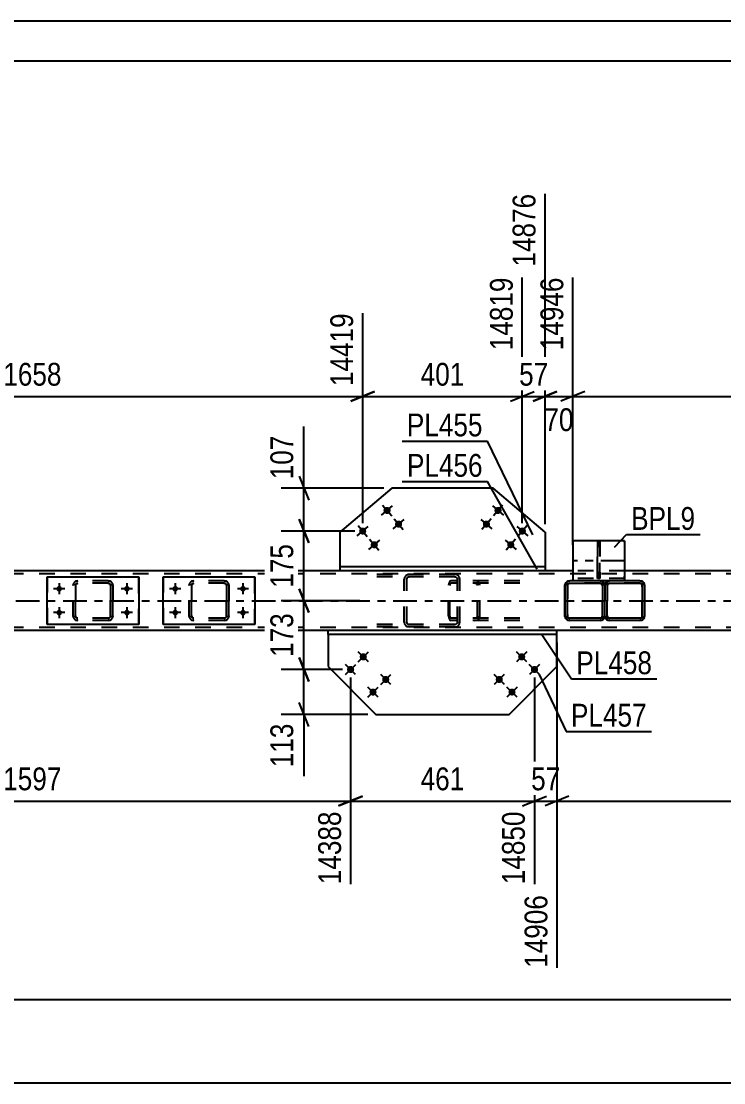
# Model space of a CAD drawing. Header units: millimetres. Extents: x 0 to 1189, y 0 to 841.
# Drawn here: x 828.3 to 916.5, y 707.7 to 841 of the extents above; entities that cross this region are included whole.
import ezdxf

# ---------------------------------------------------------------- set-up
doc = ezdxf.new("R2010")
doc.units = ezdxf.units.MM
doc.linetypes.add('DXK_LINE_DOT2', pattern=[3.9198, 1.9599, -1.9599])
doc.linetypes.add('DXK_LINE_DOT3', pattern=[5.9187, 2.979, -0.9799, 0.9799, -0.9799])
doc.styles.add('Arial Narrow', font='ARIALN.TTF', dxfattribs={"height": 0.2})

# ---------------------------------------------------------------- blocks, each defined once
blk = doc.blocks.new('Unknown-570348649-1114 - 55360')
at = {"color": 5, "linetype": 'Continuous'}
for p, q in [((1189, 841), (0, 841)), ((1184, 836), (5, 836))]:
    blk.add_line(p, q, dxfattribs=at)
blk = doc.blocks.new('Bolt-570348649-44195 - 43977')
at = {"linetype": 'Continuous'}
for points in [[(870.94, 761.53, -1), (871.57, 760.89, -1)], [(869.34, 759.94, -1), (869.98, 759.3, -1)], [(873.76, 758.69, -1), (874.39, 758.05, -1)], [(872.16, 757.1, -1), (872.79, 756.47, -1)]]:
    blk.add_hatch(color=1, dxfattribs=at).paths.add_polyline_path(points)
at = {"color": 1, "linetype": 'Continuous'}
for p, q in [((871.89, 760.57), (870.62, 761.85)), ((870.62, 760.58), (871.89, 761.84)), ((869.02, 758.99), (870.3, 760.26)), ((870.29, 758.99), (869.02, 760.26)), ((874.71, 757.73), (873.44, 759.01)), ((873.44, 757.74), (874.71, 759)), ((871.84, 756.15), (873.12, 757.42)), ((873.11, 756.15), (871.84, 757.42))]:
    blk.add_line(p, q, dxfattribs=at)
blk = doc.blocks.new('Part-570348649-43986 - 43977')
at = {"color": 7, "linetype": 'DXK_LINE_DOT2'}
for p, q in [((881.99, 770.39), (881.96, 770.16)), ((882.06, 770.58), (881.99, 770.39)), ((882.16, 770.71), (882.06, 770.58)), ((882.13, 770.16), (882.14, 770.27)), ((882.14, 770.27), (882.17, 770.37)), ((882.29, 770.76), (882.16, 770.71)), ((882.17, 770.37), (882.23, 770.44)), ((882.23, 770.44), (882.29, 770.46)), ((890.9, 770.76), (882.29, 770.76)), ((890.9, 770.46), (882.29, 770.46)), ((883.38, 770.46), (883.38, 770.76)), ((885.5, 770.71), (885.26, 770.76)), ((885.26, 770.46), (885.38, 770.44)), ((885.38, 770.44), (885.48, 770.37)), ((885.48, 770.37), (885.55, 770.27)), ((885.55, 770.27), (885.57, 770.16)), ((885.89, 770.16), (885.84, 770.39)), ((881.96, 766.36), (881.96, 770.16)), ((882.13, 766.36), (882.13, 770.16)), ((885.57, 766.36), (885.57, 770.16)), ((885.89, 766.36), (885.89, 770.16)), ((881.96, 766.36), (881.99, 766.13)), ((882.14, 766.24), (882.13, 766.36)), ((885.57, 766.36), (885.55, 766.24)), ((885.84, 766.13), (885.89, 766.36)), ((881.99, 766.13), (882.06, 765.93)), ((882.06, 765.93), (882.16, 765.8)), ((882.17, 766.15), (882.14, 766.24)), ((882.16, 765.8), (882.29, 765.76)), ((882.23, 766.08), (882.17, 766.15)), ((882.29, 766.06), (882.23, 766.08)), ((890.9, 766.06), (882.29, 766.06)), ((890.9, 765.76), (882.29, 765.76)), ((883.38, 765.76), (883.38, 766.06)), ((885.38, 766.08), (885.26, 766.06)), ((885.26, 765.76), (885.5, 765.8)), ((885.48, 766.15), (885.38, 766.08)), ((885.55, 766.24), (885.48, 766.15))]:
    blk.add_line(p, q, dxfattribs=at)
for centre, start, end in [((885.28, 770.14), 23.9472, 68.8973), ((885.28, 766.38), 291.1027, 336.0528)]:
    blk.add_arc(centre, 0.616, start, end, dxfattribs=at)
blk = doc.blocks.new('Part-570348649-44078 - 43977')
at = {"color": 7, "linetype": 'DXK_LINE_DOT2'}
for p, q in [((834.84, 770.16), (834.89, 770.39)), ((834.89, 770.39), (834.84, 770.16)), ((835.14, 770.16), (835.17, 770.27)), ((835.16, 770.27), (835.14, 770.16)), ((835.23, 770.37), (835.16, 770.27)), ((835.17, 770.27), (835.23, 770.37)), ((835.21, 770.71), (835.44, 770.76)), ((835.44, 770.76), (835.21, 770.71)), ((835.23, 770.37), (835.33, 770.43)), ((835.33, 770.43), (835.23, 770.37)), ((835.33, 770.43), (835.44, 770.46)), ((835.44, 770.46), (835.33, 770.43)), ((839.24, 770.76), (835.44, 770.76)), ((839.24, 770.46), (835.44, 770.46)), ((839.24, 770.76), (839.47, 770.71)), ((839.47, 770.71), (839.24, 770.76)), ((839.24, 770.46), (839.36, 770.43)), ((839.36, 770.43), (839.24, 770.46)), ((839.36, 770.43), (839.45, 770.37)), ((839.45, 770.37), (839.36, 770.43)), ((839.45, 770.37), (839.52, 770.27)), ((839.52, 770.27), (839.45, 770.37)), ((839.52, 770.27), (839.54, 770.16)), ((839.54, 770.16), (839.52, 770.27)), ((839.8, 770.39), (839.84, 770.16)), ((839.84, 770.16), (839.8, 770.39)), ((834.84, 766.36), (834.84, 770.16)), ((834.84, 770.16), (834.84, 770.16)), ((834.84, 766.36), (834.84, 770.16)), ((835.14, 766.36), (835.14, 770.16)), ((835.14, 770.16), (835.14, 770.16)), ((835.14, 770.16), (835.14, 766.36)), ((839.54, 766.36), (839.54, 770.16)), ((839.54, 770.16), (839.54, 770.16)), ((839.54, 770.16), (839.54, 766.36)), ((839.84, 766.36), (839.84, 770.16)), ((839.84, 770.16), (839.84, 770.16)), ((839.84, 770.16), (839.84, 766.36)), ((834.84, 766.36), (834.84, 766.36)), ((834.89, 766.13), (834.84, 766.36)), ((834.84, 766.36), (834.89, 766.13)), ((835.14, 766.36), (835.14, 766.36)), ((835.17, 766.24), (835.14, 766.36)), ((835.14, 766.36), (835.16, 766.24)), ((839.54, 766.36), (839.52, 766.24)), ((839.52, 766.24), (839.54, 766.36)), ((839.54, 766.36), (839.54, 766.36)), ((839.84, 766.36), (839.8, 766.13)), ((839.8, 766.13), (839.84, 766.36)), ((839.84, 766.36), (839.84, 766.36)), ((835.16, 766.24), (835.23, 766.14)), ((835.23, 766.14), (835.17, 766.24)), ((835.44, 765.76), (835.21, 765.8)), ((835.21, 765.8), (835.44, 765.76)), ((835.33, 766.08), (835.23, 766.14)), ((835.23, 766.14), (835.33, 766.08)), ((835.44, 766.06), (835.33, 766.08)), ((835.33, 766.08), (835.44, 766.06)), ((839.24, 766.06), (835.44, 766.06)), ((839.24, 765.76), (835.44, 765.76)), ((839.36, 766.08), (839.24, 766.06)), ((839.24, 766.06), (839.36, 766.08)), ((839.47, 765.8), (839.24, 765.76)), ((839.24, 765.76), (839.47, 765.8)), ((839.45, 766.14), (839.36, 766.08)), ((839.36, 766.08), (839.45, 766.14)), ((839.52, 766.24), (839.45, 766.14)), ((839.45, 766.14), (839.52, 766.24))]:
    blk.add_line(p, q, dxfattribs=at)
at = {"color": 7, "linetype": 'DXK_LINE_DOT3'}
blk.add_line((837.34, 768.26), (837.34, 768.26), dxfattribs=at)
at = {"color": 7, "linetype": 'DXK_LINE_DOT2'}
for centre, start, end in [((835.44, 770.16), 112.5, 157.5), ((835.44, 770.16), 112.5, 157.5), ((839.24, 770.16), 22.5, 67.5), ((839.24, 770.16), 22.5, 67.5), ((835.44, 766.36), 202.5, 247.5), ((835.44, 766.36), 202.5, 247.5), ((839.24, 766.36), 292.5, 337.5), ((839.24, 766.36), 292.5, 337.5)]:
    blk.add_arc(centre, 0.6, start, end, dxfattribs=at)
blk = doc.blocks.new('Part-570348649-43993 - 43977')
at = {"color": 7, "linetype": 'DXK_LINE_DOT2'}
for p, q in [((882.74, 771.56), (871.02, 771.56)), ((882.74, 771.26), (871.02, 771.26)), ((876.44, 771.19), (876.4, 770.96)), ((876.4, 765.56), (876.4, 770.96)), ((876.71, 770.96), (876.74, 771.07)), ((876.71, 765.56), (876.71, 770.96)), ((876.74, 771.07), (876.81, 771.17)), ((877.03, 771.56), (876.79, 771.51)), ((876.81, 771.17), (876.91, 771.24)), ((876.91, 771.24), (877.03, 771.26)), ((882.98, 771.51), (882.74, 771.56)), ((882.74, 771.26), (882.86, 771.24)), ((882.86, 771.24), (882.97, 771.17)), ((882.97, 771.17), (883.03, 771.07)), ((883.03, 771.07), (883.06, 770.96)), ((883.06, 765.56), (883.06, 770.96)), ((883.38, 770.96), (883.33, 771.19)), ((883.38, 765.56), (883.38, 770.96)), ((882.74, 765.26), (871.02, 765.26)), ((882.74, 764.96), (871.02, 764.96)), ((876.4, 765.56), (876.44, 765.33)), ((876.74, 765.44), (876.71, 765.56)), ((876.81, 765.35), (876.74, 765.44)), ((876.79, 765), (877.03, 764.96)), ((876.91, 765.28), (876.81, 765.35)), ((877.03, 765.26), (876.91, 765.28)), ((882.86, 765.28), (882.74, 765.26)), ((882.74, 764.96), (882.98, 765)), ((882.97, 765.35), (882.86, 765.28)), ((883.03, 765.44), (882.97, 765.35)), ((883.06, 765.56), (883.03, 765.44)), ((883.33, 765.33), (883.38, 765.56))]:
    blk.add_line(p, q, dxfattribs=at)
for centre, start, end in [((877.01, 770.93), 110.9291, 155.8657), ((882.76, 770.93), 24.1343, 69.0709), ((877.01, 765.58), 204.1343, 249.0709), ((882.76, 765.58), 290.9291, 335.8657)]:
    blk.add_arc(centre, 0.618, start, end, dxfattribs=at)
blk = doc.blocks.new('Part-570348649-44109 - 43977')
at = {"color": 2, "linetype": 'Continuous'}
for p, q in [((846.15, 765.26), (846.15, 771.26)), ((846.15, 771.26), (846.15, 771.26)), ((846.15, 771.26), (857.65, 771.26)), ((857.65, 771.26), (857.65, 765.26)), ((846.15, 765.26), (846.15, 765.26)), ((857.65, 765.26), (846.15, 765.26))]:
    blk.add_line(p, q, dxfattribs=at)
at = {"color": 7, "linetype": 'DXK_LINE_DOT2'}
for p, q in [((846.15, 771.26), (846.15, 765.26)), ((846.15, 771.26), (846.15, 771.26)), ((857.65, 765.26), (857.65, 771.26)), ((846.15, 765.26), (846.15, 765.26))]:
    blk.add_line(p, q, dxfattribs=at)
blk = doc.blocks.new('Part-570348649-44004 - 43977')
at = {"color": 2, "linetype": 'Continuous'}
for p, q in [((894.06, 772.51), (868.33, 772.51)), ((868.33, 772.51), (868.33, 772.01)), ((894.06, 772.01), (868.33, 772.01)), ((894.06, 772.51), (894.06, 772.01))]:
    blk.add_line(p, q, dxfattribs=at)
blk = doc.blocks.new('Part-570348649-44006 - 43977')
at = {"color": 2, "linetype": 'Continuous'}
for p, q in [((895.56, 764.51), (866.83, 764.51)), ((866.83, 764.01), (866.83, 764.51)), ((895.56, 764.01), (866.83, 764.01)), ((895.56, 764.01), (895.56, 764.51))]:
    blk.add_line(p, q, dxfattribs=at)
blk = doc.blocks.new('Part-570348649-44129 - 43977')
at = {"color": 7, "linetype": 'DXK_LINE_DOT2'}
for p, q in [((900.94, 775.76), (900.64, 775.76)), ((900.64, 775.76), (900.64, 771.06)), ((900.64, 771.81), (900.64, 775.76)), ((900.94, 771.06), (900.94, 775.76)), ((900.94, 775.76), (900.94, 771.81)), ((900.94, 771.81), (900.64, 771.81)), ((900.64, 771.06), (900.64, 771.81)), ((900.94, 771.81), (900.94, 771.06)), ((900.94, 771.06), (900.64, 771.06)), ((900.94, 771.06), (900.64, 771.06)), ((900.64, 771.06), (900.64, 771.06)), ((900.94, 771.06), (900.94, 771.06))]:
    blk.add_line(p, q, dxfattribs=at)
blk = doc.blocks.new('Part-570348649-44125 - 43977')
at = {"color": 2, "linetype": 'Continuous'}
for p, q in [((896.56, 770.16), (896.61, 770.39)), ((896.61, 770.39), (896.57, 770.16)), ((897.17, 770.76), (896.94, 770.71)), ((900.97, 770.76), (897.17, 770.76)), ((901.2, 770.71), (900.97, 770.76)), ((896.56, 770.16), (896.57, 770.16)), ((896.56, 766.36), (896.56, 770.16)), ((896.57, 766.36), (896.57, 770.16)), ((896.57, 766.36), (896.56, 766.36)), ((896.61, 766.13), (896.56, 766.36)), ((896.57, 766.36), (896.61, 766.13)), ((896.94, 765.8), (897.17, 765.76)), ((897.17, 766.06), (897.16, 766.06)), ((900.97, 766.06), (897.17, 766.06)), ((900.97, 765.76), (897.17, 765.76)), ((900.97, 766.06), (900.98, 766.06)), ((900.97, 765.76), (901.2, 765.8))]:
    blk.add_line(p, q, dxfattribs=at)
at = {"color": 7, "linetype": 'DXK_LINE_DOT2'}
for p, q in [((896.89, 770.27), (896.86, 770.16)), ((896.87, 770.16), (896.89, 770.27)), ((896.89, 770.27), (896.95, 770.37)), ((896.95, 770.37), (896.89, 770.27)), ((896.93, 770.71), (897.16, 770.76)), ((896.95, 770.37), (897.05, 770.43)), ((897.05, 770.43), (896.95, 770.37)), ((897.05, 770.43), (897.17, 770.46)), ((897.16, 770.46), (897.05, 770.43)), ((897.16, 770.76), (897.17, 770.76)), ((897.17, 770.76), (897.16, 770.76)), ((900.97, 770.46), (897.16, 770.46)), ((900.96, 770.76), (901.19, 770.71)), ((901.08, 770.43), (900.96, 770.46)), ((900.97, 770.46), (901.08, 770.43)), ((901.08, 770.43), (901.18, 770.37)), ((901.18, 770.37), (901.08, 770.43)), ((901.18, 770.37), (901.24, 770.27)), ((901.24, 770.27), (901.18, 770.37)), ((901.24, 770.27), (901.27, 770.16)), ((901.26, 770.16), (901.24, 770.27)), ((901.52, 770.39), (901.56, 770.16)), ((901.57, 770.16), (901.52, 770.39)), ((896.87, 770.16), (896.86, 770.16)), ((896.86, 770.16), (896.86, 766.36)), ((896.87, 766.36), (896.87, 770.16)), ((901.27, 770.16), (901.26, 770.16)), ((901.26, 770.16), (901.26, 766.36)), ((901.27, 766.36), (901.27, 770.16)), ((901.57, 770.16), (901.56, 770.16)), ((901.56, 770.16), (901.56, 766.36)), ((901.57, 766.36), (901.57, 770.16)), ((896.86, 766.36), (896.87, 766.36)), ((896.86, 766.36), (896.89, 766.24)), ((896.89, 766.24), (896.87, 766.36)), ((901.27, 766.36), (901.24, 766.24)), ((901.24, 766.24), (901.26, 766.36)), ((901.26, 766.36), (901.27, 766.36)), ((901.56, 766.36), (901.52, 766.13)), ((901.52, 766.13), (901.57, 766.36)), ((901.56, 766.36), (901.57, 766.36)), ((896.95, 766.14), (896.89, 766.24)), ((896.89, 766.24), (896.95, 766.14)), ((897.16, 765.76), (896.93, 765.8)), ((897.05, 766.08), (896.95, 766.14)), ((896.95, 766.14), (897.05, 766.08)), ((897.16, 766.06), (897.05, 766.08)), ((897.05, 766.08), (897.16, 766.06)), ((897.16, 766.06), (897.17, 766.06)), ((897.17, 766.06), (897.16, 766.06)), ((897.16, 765.76), (897.17, 765.76)), ((897.17, 765.76), (897.16, 765.76)), ((900.96, 766.06), (901.08, 766.08)), ((901.19, 765.8), (900.96, 765.76)), ((900.98, 766.06), (901.08, 766.08)), ((901.18, 766.14), (901.08, 766.08)), ((901.08, 766.08), (901.18, 766.14)), ((901.24, 766.24), (901.18, 766.14)), ((901.18, 766.14), (901.24, 766.24))]:
    blk.add_line(p, q, dxfattribs=at)
at = {"color": 7, "linetype": 'DXK_LINE_DOT3'}
blk.add_line((899.07, 768.26), (899.06, 768.26), dxfattribs=at)
at = {"color": 2, "linetype": 'Continuous'}
for centre, start, end in [((897.16, 770.16), 112.5, 157.5), ((897.17, 770.16), 112.5, 157.5), ((900.97, 770.16), 30.811, 67.5), ((897.16, 766.36), 202.5, 247.5), ((897.17, 766.36), 202.5, 247.5), ((900.97, 766.36), 292.5, 329.6131)]:
    blk.add_arc(centre, 0.6, start, end, dxfattribs=at)
at = {"color": 7, "linetype": 'DXK_LINE_DOT2'}
for centre, start, end in [((900.96, 770.16), 22.5, 67.5), ((900.97, 770.16), 22.5, 30.811), ((900.96, 766.36), 292.5, 337.5), ((900.97, 766.36), 329.6131, 337.5)]:
    blk.add_arc(centre, 0.6, start, end, dxfattribs=at)
blk = doc.blocks.new('Part-570348649-44079 - 43977')
at = {"color": 2, "linetype": 'Continuous'}
for p, q in [((831.59, 765.26), (831.59, 771.26)), ((831.59, 771.26), (831.59, 771.26)), ((831.59, 771.26), (843.09, 771.26)), ((843.09, 771.26), (843.09, 765.26)), ((831.59, 765.26), (831.59, 765.26)), ((843.09, 765.26), (831.59, 765.26))]:
    blk.add_line(p, q, dxfattribs=at)
at = {"color": 7, "linetype": 'DXK_LINE_DOT2'}
for p, q in [((831.59, 771.26), (831.59, 765.26)), ((831.59, 771.26), (831.59, 771.26)), ((843.09, 765.26), (843.09, 771.26)), ((831.59, 765.26), (831.59, 765.26))]:
    blk.add_line(p, q, dxfattribs=at)
blk = doc.blocks.new('Part-570348649-44108 - 43977')
at = {"color": 7, "linetype": 'DXK_LINE_DOT2'}
for p, q in [((849.4, 770.16), (849.45, 770.39)), ((849.45, 770.39), (849.4, 770.16)), ((849.45, 770.39), (849.45, 770.39)), ((849.7, 770.16), (849.73, 770.27)), ((849.72, 770.27), (849.7, 770.16)), ((849.79, 770.37), (849.72, 770.27)), ((849.73, 770.27), (849.79, 770.37)), ((849.77, 770.71), (850, 770.76)), ((850, 770.76), (849.77, 770.71)), ((849.79, 770.37), (849.89, 770.43)), ((849.89, 770.43), (849.79, 770.37)), ((849.89, 770.43), (850, 770.46)), ((850, 770.46), (849.89, 770.43)), ((853.8, 770.76), (850, 770.76)), ((853.8, 770.46), (850, 770.46)), ((853.8, 770.76), (854.03, 770.71)), ((854.03, 770.71), (853.8, 770.76)), ((853.8, 770.46), (853.92, 770.43)), ((853.92, 770.43), (853.8, 770.46)), ((853.92, 770.43), (854.02, 770.37)), ((854.01, 770.37), (853.92, 770.43)), ((854.08, 770.27), (854.01, 770.37)), ((854.02, 770.37), (854.08, 770.27)), ((854.08, 770.27), (854.08, 770.27)), ((854.08, 770.27), (854.1, 770.16)), ((854.1, 770.16), (854.08, 770.27)), ((854.36, 770.39), (854.4, 770.16)), ((854.4, 770.16), (854.36, 770.39)), ((849.4, 766.36), (849.4, 770.16)), ((849.4, 770.16), (849.4, 770.16)), ((849.4, 766.36), (849.4, 770.16)), ((849.7, 766.36), (849.7, 770.16)), ((849.7, 770.16), (849.7, 770.16)), ((849.7, 770.16), (849.7, 766.36)), ((854.1, 766.36), (854.1, 770.16)), ((854.1, 770.16), (854.1, 770.16)), ((854.1, 770.16), (854.1, 766.36)), ((854.4, 766.36), (854.4, 770.16)), ((854.4, 770.16), (854.4, 770.16)), ((854.4, 770.16), (854.4, 766.36)), ((849.4, 766.36), (849.4, 766.36)), ((849.45, 766.13), (849.4, 766.36)), ((849.4, 766.36), (849.45, 766.13)), ((849.7, 766.36), (849.7, 766.36)), ((849.73, 766.24), (849.7, 766.36)), ((849.7, 766.36), (849.72, 766.24)), ((854.1, 766.36), (854.08, 766.24)), ((854.08, 766.24), (854.1, 766.36)), ((854.1, 766.36), (854.1, 766.36)), ((854.4, 766.36), (854.36, 766.13)), ((854.36, 766.13), (854.4, 766.36)), ((854.4, 766.36), (854.4, 766.36)), ((849.45, 766.13), (849.45, 766.13)), ((849.72, 766.24), (849.79, 766.14)), ((849.79, 766.14), (849.73, 766.24)), ((850, 765.76), (849.77, 765.8)), ((849.77, 765.8), (850, 765.76)), ((849.89, 766.08), (849.79, 766.14)), ((849.79, 766.14), (849.89, 766.08)), ((850, 766.06), (849.89, 766.08)), ((849.89, 766.08), (850, 766.06)), ((853.8, 766.06), (850, 766.06)), ((853.8, 765.76), (850, 765.76)), ((853.92, 766.08), (853.8, 766.06)), ((853.8, 766.06), (853.92, 766.08)), ((854.03, 765.8), (853.8, 765.76)), ((853.8, 765.76), (854.03, 765.8)), ((854.02, 766.14), (853.92, 766.08)), ((853.92, 766.08), (854.01, 766.14)), ((854.01, 766.14), (854.08, 766.24)), ((854.08, 766.24), (854.02, 766.14)), ((854.08, 766.24), (854.08, 766.24))]:
    blk.add_line(p, q, dxfattribs=at)
at = {"color": 7, "linetype": 'DXK_LINE_DOT3'}
blk.add_line((851.9, 768.26), (851.9, 768.26), dxfattribs=at)
at = {"color": 7, "linetype": 'DXK_LINE_DOT2'}
for centre, start, end in [((850, 770.16), 112.5, 157.5), ((850, 770.16), 112.5, 157.5), ((853.8, 770.16), 22.5, 67.5), ((853.8, 770.16), 22.5, 67.5), ((850, 766.36), 202.5, 247.5), ((850, 766.36), 202.5, 247.5), ((853.8, 766.36), 292.5, 337.5), ((853.8, 766.36), 292.5, 337.5)]:
    blk.add_arc(centre, 0.6, start, end, dxfattribs=at)
blk = doc.blocks.new('Part-570348649-44126 - 43977')
at = {"color": 7, "linetype": 'DXK_LINE_DOT2'}
for p, q in [((901.57, 770.17), (901.61, 770.39)), ((901.61, 770.39), (901.57, 770.16)), ((901.61, 770.39), (901.61, 770.39)), ((901.89, 770.27), (901.86, 770.16)), ((901.87, 770.16), (901.89, 770.27)), ((901.89, 770.27), (901.95, 770.37)), ((901.95, 770.37), (901.89, 770.27)), ((901.93, 770.71), (902.16, 770.76)), ((901.95, 770.37), (902.05, 770.43)), ((902.05, 770.43), (901.95, 770.37)), ((902.05, 770.43), (902.17, 770.46)), ((902.16, 770.46), (902.05, 770.43)), ((902.16, 770.76), (902.17, 770.76)), ((902.17, 770.76), (902.16, 770.76)), ((905.97, 770.46), (902.16, 770.46)), ((905.96, 770.76), (906.19, 770.71)), ((906.08, 770.43), (905.96, 770.46)), ((905.97, 770.46), (906.08, 770.43)), ((906.08, 770.43), (906.18, 770.37)), ((906.18, 770.37), (906.08, 770.43)), ((906.18, 770.37), (906.24, 770.27)), ((906.24, 770.27), (906.18, 770.37)), ((906.24, 770.27), (906.24, 770.27)), ((906.24, 770.27), (906.27, 770.16)), ((906.26, 770.16), (906.24, 770.27)), ((906.52, 770.39), (906.56, 770.16)), ((901.56, 770.16), (901.57, 770.17)), ((901.56, 770.16), (901.57, 770.16)), ((901.56, 766.36), (901.56, 770.16)), ((901.57, 766.36), (901.57, 770.16)), ((901.87, 770.16), (901.86, 770.16)), ((901.86, 770.16), (901.86, 766.36)), ((901.87, 766.36), (901.87, 770.16)), ((906.27, 770.16), (906.26, 770.16)), ((906.26, 770.16), (906.26, 766.36)), ((906.27, 766.36), (906.27, 770.16)), ((906.57, 770.16), (906.56, 770.16)), ((906.56, 770.16), (906.56, 766.36)), ((901.57, 766.36), (901.56, 766.36)), ((901.61, 766.13), (901.56, 766.36)), ((901.57, 766.36), (901.61, 766.13)), ((901.86, 766.36), (901.87, 766.36)), ((901.86, 766.36), (901.89, 766.24)), ((901.89, 766.24), (901.87, 766.36)), ((906.27, 766.36), (906.24, 766.24)), ((906.24, 766.24), (906.26, 766.36)), ((906.26, 766.36), (906.27, 766.36)), ((906.56, 766.36), (906.52, 766.13)), ((906.56, 766.36), (906.57, 766.36)), ((901.61, 766.13), (901.61, 766.13)), ((901.95, 766.14), (901.89, 766.24)), ((901.89, 766.24), (901.95, 766.14)), ((902.16, 765.76), (901.93, 765.8)), ((902.05, 766.08), (901.95, 766.14)), ((901.95, 766.14), (902.05, 766.08)), ((902.16, 766.06), (902.05, 766.08)), ((902.05, 766.08), (902.16, 766.06)), ((902.16, 766.06), (902.17, 766.06)), ((902.17, 766.06), (902.16, 766.06)), ((902.16, 765.76), (902.17, 765.76)), ((902.17, 765.76), (902.16, 765.76)), ((905.96, 766.06), (906.08, 766.08)), ((906.19, 765.8), (905.96, 765.76)), ((905.98, 766.06), (906.08, 766.08)), ((906.18, 766.14), (906.08, 766.08)), ((906.08, 766.08), (906.18, 766.14)), ((906.24, 766.24), (906.18, 766.14)), ((906.18, 766.14), (906.24, 766.24)), ((906.24, 766.24), (906.24, 766.24))]:
    blk.add_line(p, q, dxfattribs=at)
at = {"color": 2, "linetype": 'Continuous'}
for p, q in [((902.17, 770.76), (901.94, 770.71)), ((905.97, 770.76), (902.17, 770.76)), ((906.2, 770.71), (905.97, 770.76)), ((906.57, 770.16), (906.52, 770.39)), ((906.57, 766.36), (906.57, 770.16)), ((906.52, 766.13), (906.57, 766.36)), ((901.94, 765.8), (902.17, 765.76)), ((902.17, 766.06), (902.16, 766.06)), ((905.97, 766.06), (902.17, 766.06)), ((905.97, 765.76), (902.17, 765.76)), ((905.97, 766.06), (905.98, 766.06)), ((905.97, 765.76), (906.2, 765.8))]:
    blk.add_line(p, q, dxfattribs=at)
at = {"color": 7, "linetype": 'DXK_LINE_DOT3'}
blk.add_line((904.07, 768.26), (904.06, 768.26), dxfattribs=at)
at = {"color": 7, "linetype": 'DXK_LINE_DOT2'}
for centre, start, end in [((902.16, 770.16), 149.189, 157.5), ((902.17, 770.16), 149.189, 157.5), ((905.96, 770.16), 22.5, 67.5), ((902.16, 766.36), 202.5, 210.3869), ((902.17, 766.36), 202.5, 210.3869), ((905.96, 766.36), 292.5, 337.5)]:
    blk.add_arc(centre, 0.6, start, end, dxfattribs=at)
at = {"color": 2, "linetype": 'Continuous'}
for centre, start, end in [((902.16, 770.16), 112.5, 149.189), ((902.17, 770.16), 112.5, 149.189), ((905.97, 770.16), 22.5, 67.5), ((902.16, 766.36), 210.3869, 247.5), ((902.17, 766.36), 210.3869, 247.5), ((905.97, 766.36), 292.5, 337.5)]:
    blk.add_arc(centre, 0.6, start, end, dxfattribs=at)
blk = doc.blocks.new('Part-570348649-44127 - 43977')
at = {"color": 2, "linetype": 'Continuous'}
for p, q in [((896.87, 766.06), (896.87, 770.46)), ((896.87, 770.46), (896.87, 770.46)), ((896.87, 770.46), (906.27, 770.46)), ((906.27, 770.46), (906.27, 766.06)), ((896.87, 766.06), (896.87, 766.06)), ((906.27, 766.06), (896.87, 766.06))]:
    blk.add_line(p, q, dxfattribs=at)
at = {"color": 7, "linetype": 'DXK_LINE_DOT2'}
for p, q in [((896.87, 770.46), (896.87, 766.06)), ((896.87, 770.46), (896.87, 770.46)), ((906.27, 766.06), (906.27, 770.46)), ((896.87, 766.06), (896.87, 766.06))]:
    blk.add_line(p, q, dxfattribs=at)
blk = doc.blocks.new('Part-570348649-44128 - 43977')
at = {"color": 2, "linetype": 'Continuous'}
for p, q in [((904.05, 775.76), (897.55, 775.76)), ((897.55, 775.76), (897.55, 770.76)), ((904.05, 775.76), (904.05, 770.76)), ((902.17, 770.76), (900.97, 770.76))]:
    blk.add_line(p, q, dxfattribs=at)
at = {"color": 7, "linetype": 'DXK_LINE_DOT2'}
for p, q in [((897.55, 775.76), (897.55, 775.74)), ((897.55, 775.74), (897.55, 775.68)), ((897.55, 775.68), (897.55, 775.59)), ((897.55, 775.59), (897.55, 771.32)), ((904.05, 775.74), (904.05, 775.76)), ((904.05, 775.59), (904.05, 775.74)), ((904.05, 775.59), (904.05, 771.32)), ((897.55, 771.32), (897.55, 771.18)), ((897.55, 771.18), (897.55, 771.09)), ((897.55, 771.09), (897.55, 771.06)), ((904.05, 771.06), (897.55, 771.06)), ((904.05, 771.06), (897.55, 771.06)), ((897.55, 771.06), (897.55, 771.06)), ((897.55, 771.06), (897.55, 771.04)), ((897.55, 771.04), (897.55, 770.98)), ((897.55, 770.98), (897.55, 770.78)), ((897.55, 770.76), (897.55, 770.78)), ((900.97, 770.76), (897.55, 770.76)), ((904.05, 770.76), (897.55, 770.76)), ((897.55, 770.76), (897.55, 770.76)), ((904.05, 770.76), (902.17, 770.76)), ((904.05, 771.18), (904.05, 771.32)), ((904.05, 771.09), (904.05, 771.18)), ((904.05, 771.06), (904.05, 771.09)), ((904.05, 771.06), (904.05, 771.06)), ((904.05, 771.04), (904.05, 771.06)), ((904.05, 770.98), (904.05, 771.04)), ((904.05, 770.78), (904.05, 770.98)), ((904.05, 770.76), (904.05, 770.78)), ((904.05, 770.76), (904.05, 770.76))]:
    blk.add_line(p, q, dxfattribs=at)
at = {"color": 7, "linetype": 'DXK_LINE_DOT3'}
blk.add_line((904.05, 773.26), (897.55, 773.26), dxfattribs=at)
blk = doc.blocks.new('Part-570348649-44130 - 43977')
at = {"color": 7, "linetype": 'DXK_LINE_DOT2'}
for p, q in [((1063.8, 771.61), (182.52, 771.61)), ((894.06, 772.01), (868.33, 772.01)), ((904.05, 772.01), (897.55, 772.01)), ((1063.8, 764.91), (182.52, 764.91)), ((895.56, 764.51), (866.83, 764.51))]:
    blk.add_line(p, q, dxfattribs=at)
at = {"color": 2, "linetype": 'Continuous'}
for p, q in [((868.33, 772.01), (788.3, 772.01)), ((897.55, 772.01), (894.06, 772.01)), ((974.09, 772.01), (904.05, 772.01)), ((866.83, 764.51), (789.8, 764.51)), ((972.59, 764.51), (895.56, 764.51))]:
    blk.add_line(p, q, dxfattribs=at)
at = {"color": 7, "linetype": 'DXK_LINE_DOT3'}
blk.add_line((182.52, 768.26), (1063.8, 768.26), dxfattribs=at)
blk = doc.blocks.new('Part-570348649-44133 - 43977')
at = {"color": 2, "linetype": 'Continuous'}
for p, q in [((874.82, 782.37), (868.33, 776.88)), ((887.57, 782.37), (874.82, 782.37)), ((894.06, 776.88), (887.57, 782.37)), ((868.33, 776.88), (868.33, 772.51)), ((894.06, 776.88), (894.06, 772.51))]:
    blk.add_line(p, q, dxfattribs=at)
at = {"color": 7, "linetype": 'DXK_LINE_DOT2'}
blk.add_line((894.06, 772.51), (868.33, 772.51), dxfattribs=at)
blk = doc.blocks.new('Part-570348649-44134 - 43977')
at = {"color": 2, "linetype": 'Continuous'}
for p, q in [((866.83, 764.01), (866.83, 759.99)), ((895.56, 759.99), (895.56, 764.01)), ((866.83, 759.99), (872.82, 753.96)), ((889.57, 753.96), (895.56, 759.99)), ((872.82, 753.96), (889.57, 753.96))]:
    blk.add_line(p, q, dxfattribs=at)
at = {"color": 7, "linetype": 'DXK_LINE_DOT2'}
blk.add_line((895.56, 764.01), (866.83, 764.01), dxfattribs=at)
blk = doc.blocks.new('Bolt-570348649-44173 - 43977')
at = {"linetype": 'Continuous'}
for points in [[(832.74, 769.76), (832.75, 769.83), (832.77, 769.9), (832.81, 769.96), (832.86, 770.02), (832.92, 770.06), (832.98, 770.09), (833.06, 770.1), (833.13, 770.1), (833.2, 770.09), (833.27, 770.06), (833.33, 770.02), (833.38, 769.96), (833.41, 769.9), (833.43, 769.83), (833.44, 769.76), (833.43, 769.68), (833.41, 769.61), (833.38, 769.55), (833.33, 769.5), (833.27, 769.45), (833.2, 769.42), (833.13, 769.41), (833.06, 769.41), (832.98, 769.42), (832.92, 769.45), (832.86, 769.5), (832.81, 769.55), (832.77, 769.61), (832.75, 769.68)], [(841.24, 769.76), (841.25, 769.83), (841.27, 769.9), (841.31, 769.96), (841.36, 770.02), (841.42, 770.06), (841.48, 770.09), (841.56, 770.1), (841.63, 770.1), (841.7, 770.09), (841.77, 770.06), (841.83, 770.02), (841.88, 769.96), (841.91, 769.9), (841.93, 769.83), (841.94, 769.76), (841.93, 769.68), (841.91, 769.61), (841.88, 769.55), (841.83, 769.5), (841.77, 769.45), (841.7, 769.42), (841.63, 769.41), (841.56, 769.41), (841.48, 769.42), (841.42, 769.45), (841.36, 769.5), (841.31, 769.55), (841.27, 769.61), (841.25, 769.68)], [(832.74, 766.76), (832.75, 766.83), (832.77, 766.9), (832.81, 766.96), (832.86, 767.02), (832.92, 767.06), (832.98, 767.09), (833.06, 767.1), (833.13, 767.1), (833.2, 767.09), (833.27, 767.06), (833.33, 767.02), (833.38, 766.96), (833.41, 766.9), (833.43, 766.83), (833.44, 766.76), (833.43, 766.68), (833.41, 766.61), (833.38, 766.55), (833.33, 766.5), (833.27, 766.45), (833.2, 766.42), (833.13, 766.41), (833.06, 766.41), (832.98, 766.42), (832.92, 766.45), (832.86, 766.5), (832.81, 766.55), (832.77, 766.61), (832.75, 766.68)], [(841.24, 766.76), (841.25, 766.83), (841.27, 766.9), (841.31, 766.96), (841.36, 767.02), (841.42, 767.06), (841.48, 767.09), (841.56, 767.1), (841.63, 767.1), (841.7, 767.09), (841.77, 767.06), (841.83, 767.02), (841.88, 766.96), (841.91, 766.9), (841.93, 766.83), (841.94, 766.76), (841.93, 766.68), (841.91, 766.61), (841.88, 766.55), (841.83, 766.5), (841.77, 766.45), (841.7, 766.42), (841.63, 766.41), (841.56, 766.41), (841.48, 766.42), (841.42, 766.45), (841.36, 766.5), (841.31, 766.55), (841.27, 766.61), (841.25, 766.68)]]:
    blk.add_hatch(color=1, dxfattribs=at).paths.add_polyline_path(points)
at = {"color": 1, "linetype": 'Continuous'}
for p, q in [((833.09, 770.46), (833.09, 769.06)), ((841.59, 770.46), (841.59, 769.06)), ((833.79, 769.76), (832.39, 769.76)), ((842.29, 769.76), (840.89, 769.76)), ((833.79, 766.76), (832.39, 766.76)), ((833.09, 767.46), (833.09, 766.06)), ((842.29, 766.76), (840.89, 766.76)), ((841.59, 767.46), (841.59, 766.06))]:
    blk.add_line(p, q, dxfattribs=at)
blk = doc.blocks.new('Bolt-570348649-44185 - 43977')
at = {"linetype": 'Continuous'}
for points in [[(847.3, 769.76), (847.31, 769.83), (847.33, 769.9), (847.37, 769.96), (847.42, 770.02), (847.48, 770.06), (847.55, 770.09), (847.62, 770.1), (847.69, 770.1), (847.76, 770.09), (847.83, 770.06), (847.89, 770.02), (847.94, 769.96), (847.97, 769.9), (848, 769.83), (848, 769.76), (848, 769.68), (847.97, 769.61), (847.94, 769.55), (847.89, 769.5), (847.83, 769.45), (847.76, 769.42), (847.69, 769.41), (847.62, 769.41), (847.55, 769.42), (847.48, 769.45), (847.42, 769.5), (847.37, 769.55), (847.33, 769.61), (847.31, 769.68)], [(855.8, 769.76), (855.81, 769.83), (855.83, 769.9), (855.87, 769.96), (855.92, 770.02), (855.98, 770.06), (856.05, 770.09), (856.12, 770.1), (856.19, 770.1), (856.26, 770.09), (856.33, 770.06), (856.39, 770.02), (856.44, 769.96), (856.47, 769.9), (856.5, 769.83), (856.5, 769.76), (856.5, 769.68), (856.47, 769.61), (856.44, 769.55), (856.39, 769.5), (856.33, 769.45), (856.26, 769.42), (856.19, 769.41), (856.12, 769.41), (856.05, 769.42), (855.98, 769.45), (855.92, 769.5), (855.87, 769.55), (855.83, 769.61), (855.81, 769.68)], [(847.3, 766.76), (847.31, 766.83), (847.33, 766.9), (847.37, 766.96), (847.42, 767.02), (847.48, 767.06), (847.55, 767.09), (847.62, 767.1), (847.69, 767.1), (847.76, 767.09), (847.83, 767.06), (847.89, 767.02), (847.94, 766.96), (847.97, 766.9), (848, 766.83), (848, 766.76), (848, 766.68), (847.97, 766.61), (847.94, 766.55), (847.89, 766.5), (847.83, 766.45), (847.76, 766.42), (847.69, 766.41), (847.62, 766.41), (847.55, 766.42), (847.48, 766.45), (847.42, 766.5), (847.37, 766.55), (847.33, 766.61), (847.31, 766.68)], [(855.8, 766.76), (855.81, 766.83), (855.83, 766.9), (855.87, 766.96), (855.92, 767.02), (855.98, 767.06), (856.05, 767.09), (856.12, 767.1), (856.19, 767.1), (856.26, 767.09), (856.33, 767.06), (856.39, 767.02), (856.44, 766.96), (856.47, 766.9), (856.5, 766.83), (856.5, 766.76), (856.5, 766.68), (856.47, 766.61), (856.44, 766.55), (856.39, 766.5), (856.33, 766.45), (856.26, 766.42), (856.19, 766.41), (856.12, 766.41), (856.05, 766.42), (855.98, 766.45), (855.92, 766.5), (855.87, 766.55), (855.83, 766.61), (855.81, 766.68)]]:
    blk.add_hatch(color=1, dxfattribs=at).paths.add_polyline_path(points)
at = {"color": 1, "linetype": 'Continuous'}
for p, q in [((847.65, 770.46), (847.65, 769.06)), ((856.15, 770.46), (856.15, 769.06)), ((848.35, 769.76), (846.95, 769.76)), ((856.85, 769.76), (855.45, 769.76)), ((848.35, 766.76), (846.95, 766.76)), ((847.65, 767.46), (847.65, 766.06)), ((856.85, 766.76), (855.45, 766.76)), ((856.15, 767.46), (856.15, 766.06))]:
    blk.add_line(p, q, dxfattribs=at)
blk = doc.blocks.new('Bolt-570348649-44193 - 43977')
at = {"linetype": 'Continuous'}
for points in [[(874.58, 779.88, -1), (873.89, 779.29, -1)], [(876.03, 778.16, -1), (875.34, 777.58, -1)], [(871.52, 777.29, -1), (870.84, 776.71, -1)], [(872.98, 775.57, -1), (872.29, 774.99, -1)]]:
    blk.add_hatch(color=1, dxfattribs=at).paths.add_polyline_path(points)
at = {"color": 1, "linetype": 'Continuous'}
for p, q in [((873.55, 779), (874.92, 780.17)), ((873.65, 780.27), (874.82, 778.9)), ((875, 777.29), (876.37, 778.45)), ((875.11, 778.55), (876.27, 777.18)), ((870.49, 776.42), (871.87, 777.58)), ((870.6, 777.69), (871.76, 776.31)), ((871.95, 774.7), (873.32, 775.86)), ((872.05, 775.97), (873.21, 774.6))]:
    blk.add_line(p, q, dxfattribs=at)
blk = doc.blocks.new('Bolt-570348649-44194 - 43977')
at = {"linetype": 'Continuous'}
for points in [[(888.5, 779.29, -1), (887.82, 779.88, -1)], [(887.05, 777.58, -1), (886.36, 778.16, -1)], [(891.56, 776.71, -1), (890.87, 777.29, -1)], [(890.1, 774.99, -1), (889.42, 775.57, -1)]]:
    blk.add_hatch(color=1, dxfattribs=at).paths.add_polyline_path(points)
at = {"color": 1, "linetype": 'Continuous'}
for p, q in [((887.47, 780.17), (888.85, 779)), ((888.74, 780.27), (887.58, 778.9)), ((886.02, 778.45), (887.39, 777.29)), ((887.29, 778.55), (886.13, 777.18)), ((890.53, 777.58), (891.9, 776.42)), ((891.8, 777.69), (890.63, 776.31)), ((889.07, 775.86), (890.45, 774.7)), ((890.34, 775.97), (889.18, 774.6))]:
    blk.add_line(p, q, dxfattribs=at)
blk = doc.blocks.new('Bolt-570348649-44196 - 43977')
at = {"linetype": 'Continuous'}
for points in [[(890.82, 760.89, -1), (891.45, 761.53, -1)], [(892.42, 759.3, -1), (893.05, 759.94, -1)], [(888, 758.05, -1), (888.63, 758.69, -1)], [(889.6, 756.47, -1), (890.23, 757.1, -1)]]:
    blk.add_hatch(color=1, dxfattribs=at).paths.add_polyline_path(points)
at = {"color": 1, "linetype": 'Continuous'}
for p, q in [((891.77, 761.85), (890.5, 760.57)), ((891.77, 760.58), (890.5, 761.84)), ((893.37, 758.99), (892.09, 760.26)), ((893.37, 760.26), (892.1, 758.99)), ((888.95, 759.01), (887.68, 757.73)), ((888.96, 757.74), (887.68, 759)), ((890.55, 756.15), (889.28, 757.42)), ((890.55, 757.42), (889.28, 756.15))]:
    blk.add_line(p, q, dxfattribs=at)
blk = doc.blocks.new('StraightDimension-570348649-48183 - 43977')
at = {"color": 7, "linetype": 'Continuous'}
blk.add_line((163.56, 718.2), (1063.8, 718.2), dxfattribs=at)
blk = doc.blocks.new('StraightDimension-570348649-69215 - 43977')
at = {"color": 7, "linetype": 'Continuous'}
for p, q in [((891.21, 778), (891.21, 808.84)), ((871.18, 778), (871.18, 804.34)), ((872.68, 794.5), (869.68, 793.3)), ((889.71, 793.3), (892.71, 794.5)), ((871.18, 793.9), (891.21, 793.9))]:
    blk.add_line(p, q, dxfattribs=at)
at = {"color": 0}
blk.add_wipeout([(884.54, 794.65), (884.54, 798.85), (877.86, 798.85), (877.86, 794.65)], dxfattribs=at)
at = {"color": 3, "style": 'Arial Narrow'}
blk.add_text('401', height=2.863, dxfattribs=at).set_placement((878.46, 795.25))
at = {"color": 0, "linetype": 'Continuous'}
blk.add_wipeout([(890.61, 809.44), (886.41, 809.44), (886.41, 799.1), (890.61, 799.1)], dxfattribs=at)
at = {"color": 3, "linetype": 'Continuous', "style": 'Arial Narrow'}
blk.add_text('14819', height=2.863, rotation=90.0002, dxfattribs=at).set_placement((890.01, 799.7))
blk = doc.blocks.new('StraightDimension-570348649-47427 - 43977')
at = {"color": 7, "linetype": 'Continuous'}
for p, q in [((869.66, 758.62), (869.66, 732.67)), ((892.73, 758.62), (892.73, 732.67)), ((871.16, 743.71), (868.16, 742.51)), ((891.23, 742.51), (894.23, 743.71)), ((869.66, 743.11), (892.73, 743.11))]:
    blk.add_line(p, q, dxfattribs=at)
at = {"color": 0}
blk.add_wipeout([(884.54, 743.86), (884.54, 748.06), (877.85, 748.06), (877.85, 743.86)], dxfattribs=at)
at = {"color": 3, "style": 'Arial Narrow'}
blk.add_text('461', height=2.863, dxfattribs=at).set_placement((878.45, 744.46))
at = {"color": 0, "linetype": 'Continuous'}
blk.add_wipeout([(892.13, 742.41), (887.93, 742.41), (887.93, 732.07), (892.13, 732.07)], dxfattribs=at)
at = {"color": 3, "linetype": 'Continuous', "style": 'Arial Narrow'}
blk.add_text('14850', height=2.863, rotation=90.0002, dxfattribs=at).set_placement((891.53, 732.67))
blk = doc.blocks.new('StraightDimension-570348649-64836 - 43977')
at = {"color": 7, "linetype": 'Continuous'}
for p, q in [((863.81, 782.37), (863.81, 790.11)), ((863.81, 782.37), (863.81, 790.11)), ((863.21, 783.87), (864.41, 780.87)), ((873.82, 782.37), (860.96, 782.37)), ((863.81, 777), (863.81, 782.37)), ((864.41, 775.5), (863.21, 778.5)), ((870.18, 777), (860.96, 777))]:
    blk.add_line(p, q, dxfattribs=at)
at = {"color": 0}
blk.add_wipeout([(863.06, 789.58), (858.86, 789.58), (858.86, 782.9), (863.06, 782.9)], dxfattribs=at)
at = {"color": 3, "style": 'Arial Narrow'}
blk.add_text('107', height=2.863, rotation=90.0002, dxfattribs=at).set_placement((862.46, 783.5))
blk = doc.blocks.new('StraightDimension-570348649-69213 - 43977')
at = {"color": 7, "linetype": 'Continuous'}
for p, q in [((894.06, 777.88), (894.06, 819.34)), ((897.55, 775.25), (897.55, 808.84)), ((892.56, 793.3), (895.56, 794.5)), ((899.05, 794.5), (896.05, 793.3)), ((894.06, 793.9), (897.55, 793.9))]:
    blk.add_line(p, q, dxfattribs=at)
at = {"color": 0, "linetype": 'Continuous'}
blk.add_wipeout([(896.95, 809.44), (892.75, 809.44), (892.75, 799.1), (896.95, 799.1)], dxfattribs=at)
at = {"color": 0}
blk.add_wipeout([(898.23, 788.95), (898.23, 793.15), (893.38, 793.15), (893.38, 788.95)], dxfattribs=at)
at = {"color": 3, "linetype": 'Continuous', "style": 'Arial Narrow'}
blk.add_text('14946', height=2.863, rotation=90.0002, dxfattribs=at).set_placement((896.35, 799.7))
at = {"color": 3, "style": 'Arial Narrow'}
blk.add_text('70', height=2.863, dxfattribs=at).set_placement((893.98, 789.55))
blk = doc.blocks.new('StraightDimension-570348649-64839 - 43977')
at = {"color": 7, "linetype": 'Continuous'}
for p, q in [((863.21, 761.12), (864.41, 758.12)), ((868.66, 759.62), (860.96, 759.62)), ((863.81, 753.96), (863.81, 759.62)), ((864.41, 752.46), (863.21, 755.46)), ((871.82, 753.96), (860.96, 753.96)), ((863.81, 753.96), (863.81, 746.22)), ((863.81, 753.96), (863.81, 746.22))]:
    blk.add_line(p, q, dxfattribs=at)
at = {"color": 0}
blk.add_wipeout([(863.06, 753.43), (858.86, 753.43), (858.86, 746.75), (863.06, 746.75)], dxfattribs=at)
at = {"color": 3, "style": 'Arial Narrow'}
blk.add_text('113', height=2.863, rotation=90.0002, dxfattribs=at).set_placement((862.46, 747.35))
blk = doc.blocks.new('StraightDimension-570348649-64837 - 43977')
at = {"color": 7, "linetype": 'Continuous'}
for p, q in [((863.21, 778.5), (864.41, 775.5)), ((870.18, 777), (860.96, 777)), ((863.81, 768.26), (863.81, 777)), ((864.41, 766.76), (863.21, 769.76)), ((870.8, 768.26), (860.96, 768.26))]:
    blk.add_line(p, q, dxfattribs=at)
at = {"color": 0}
blk.add_wipeout([(863.06, 775.97), (858.86, 775.97), (858.86, 769.29), (863.06, 769.29)], dxfattribs=at)
at = {"color": 3, "style": 'Arial Narrow'}
blk.add_text('175', height=2.863, rotation=90.0002, dxfattribs=at).set_placement((862.46, 769.89))
blk = doc.blocks.new('StraightDimension-570348649-47426 - 43977')
at = {"color": 7, "linetype": 'Continuous'}
for p, q in [((895.56, 763.01), (895.56, 722.17)), ((892.73, 758.62), (892.73, 732.67)), ((891.23, 742.51), (894.23, 743.71)), ((897.06, 743.71), (894.06, 742.51)), ((892.73, 743.11), (895.56, 743.11))]:
    blk.add_line(p, q, dxfattribs=at)
at = {"color": 0}
blk.add_wipeout([(896.57, 743.86), (896.57, 748.06), (891.72, 748.06), (891.72, 743.86)], dxfattribs=at)
at = {"color": 0, "linetype": 'Continuous'}
blk.add_wipeout([(894.96, 731.91), (890.76, 731.91), (890.76, 721.57), (894.96, 721.57)], dxfattribs=at)
at = {"color": 3, "style": 'Arial Narrow'}
blk.add_text('57', height=2.863, dxfattribs=at).set_placement((892.32, 744.46))
at = {"color": 3, "linetype": 'Continuous', "style": 'Arial Narrow'}
blk.add_text('14906', height=2.863, rotation=90.0002, dxfattribs=at).set_placement((894.36, 722.17))
blk = doc.blocks.new('StraightDimension-570348649-48228 - 43977')
at = {"color": 7, "linetype": 'Continuous'}
blk.add_line((162.56, 707.74), (1064.8, 707.74), dxfattribs=at)
blk = doc.blocks.new('StraightDimension-570348649-69216 - 43977')
at = {"color": 7, "linetype": 'Continuous'}
for p, q in [((788.3, 777.88), (788.3, 819.34)), ((871.18, 778), (871.18, 804.34)), ((789.8, 794.5), (786.8, 793.3)), ((869.68, 793.3), (872.68, 794.5)), ((788.3, 793.9), (871.18, 793.9))]:
    blk.add_line(p, q, dxfattribs=at)
at = {"color": 0}
blk.add_wipeout([(834, 794.65), (834, 798.85), (825.48, 798.85), (825.48, 794.65)], dxfattribs=at)
at = {"color": 3, "style": 'Arial Narrow'}
blk.add_text('1658', height=2.863, dxfattribs=at).set_placement((826.08, 795.25))
at = {"color": 0, "linetype": 'Continuous'}
blk.add_wipeout([(870.58, 804.94), (866.38, 804.94), (866.38, 794.6), (870.58, 794.6)], dxfattribs=at)
at = {"color": 3, "linetype": 'Continuous', "style": 'Arial Narrow'}
blk.add_text('14419', height=2.863, rotation=90.0002, dxfattribs=at).set_placement((869.98, 795.2))
blk = doc.blocks.new('StraightDimension-570348649-47425 - 43977')
at = {"color": 7, "linetype": 'Continuous'}
for p, q in [((895.56, 763.01), (895.56, 722.17)), ((975.42, 758.62), (975.42, 732.67)), ((897.06, 743.71), (894.06, 742.51)), ((973.92, 742.51), (976.92, 743.71)), ((895.56, 743.11), (975.42, 743.11))]:
    blk.add_line(p, q, dxfattribs=at)
at = {"color": 0}
blk.add_wipeout([(939.75, 743.86), (939.75, 748.06), (931.23, 748.06), (931.23, 743.86)], dxfattribs=at)
at = {"color": 3, "style": 'Arial Narrow'}
blk.add_text('1597', height=2.863, dxfattribs=at).set_placement((931.83, 744.46))
at = {"color": 0, "linetype": 'Continuous'}
blk.add_wipeout([(974.82, 742.41), (970.62, 742.41), (970.62, 732.07), (974.82, 732.07)], dxfattribs=at)
at = {"color": 3, "linetype": 'Continuous', "style": 'Arial Narrow'}
blk.add_text('16504', height=2.863, rotation=90.0002, dxfattribs=at).set_placement((974.22, 732.67))
blk = doc.blocks.new('StraightDimension-570348649-64838 - 43977')
at = {"color": 7, "linetype": 'Continuous'}
for p, q in [((863.21, 769.76), (864.41, 766.76)), ((870.8, 768.26), (860.96, 768.26)), ((863.81, 759.62), (863.81, 768.26)), ((864.41, 758.12), (863.21, 761.12)), ((868.66, 759.62), (860.96, 759.62))]:
    blk.add_line(p, q, dxfattribs=at)
at = {"color": 0}
blk.add_wipeout([(863.06, 767.28), (858.86, 767.28), (858.86, 760.6), (863.06, 760.6)], dxfattribs=at)
at = {"color": 3, "style": 'Arial Narrow'}
blk.add_text('173', height=2.863, rotation=90.0002, dxfattribs=at).set_placement((862.46, 761.2))
blk = doc.blocks.new('StraightDimension-570348649-47428 - 43977')
at = {"color": 7, "linetype": 'Continuous'}
for p, q in [((789.8, 763.01), (789.8, 722.17)), ((869.66, 758.62), (869.66, 732.67)), ((791.3, 743.71), (788.3, 742.51)), ((868.16, 742.51), (871.16, 743.71)), ((789.8, 743.11), (869.66, 743.11))]:
    blk.add_line(p, q, dxfattribs=at)
at = {"color": 0}
blk.add_wipeout([(833.99, 743.86), (833.99, 748.06), (825.47, 748.06), (825.47, 743.86)], dxfattribs=at)
at = {"color": 3, "style": 'Arial Narrow'}
blk.add_text('1597', height=2.863, dxfattribs=at).set_placement((826.07, 744.46))
at = {"color": 0, "linetype": 'Continuous'}
blk.add_wipeout([(869.06, 742.41), (864.86, 742.41), (864.86, 732.07), (869.06, 732.07)], dxfattribs=at)
at = {"color": 3, "linetype": 'Continuous', "style": 'Arial Narrow'}
blk.add_text('14388', height=2.863, rotation=90.0002, dxfattribs=at).set_placement((868.46, 732.67))
blk = doc.blocks.new('StraightDimension-570348649-69214 - 43977')
at = {"color": 7, "linetype": 'Continuous'}
for p, q in [((894.06, 777.88), (894.06, 819.34)), ((891.21, 778), (891.21, 808.84)), ((889.71, 793.3), (892.71, 794.5)), ((895.56, 794.5), (892.56, 793.3)), ((891.21, 793.9), (894.06, 793.9))]:
    blk.add_line(p, q, dxfattribs=at)
at = {"color": 0, "linetype": 'Continuous'}
blk.add_wipeout([(893.46, 819.94), (889.26, 819.94), (889.26, 809.6), (893.46, 809.6)], dxfattribs=at)
at = {"color": 0}
blk.add_wipeout([(895.07, 794.65), (895.07, 798.85), (890.21, 798.85), (890.21, 794.65)], dxfattribs=at)
at = {"color": 3, "linetype": 'Continuous', "style": 'Arial Narrow'}
blk.add_text('14876', height=2.863, rotation=90.0002, dxfattribs=at).set_placement((892.86, 810.2))
at = {"color": 3, "style": 'Arial Narrow'}
blk.add_text('57', height=2.863, dxfattribs=at).set_placement((890.81, 795.25))
blk = doc.blocks.new('StraightDimension-570348649-69212 - 43977')
at = {"color": 7, "linetype": 'Continuous'}
for p, q in [((897.55, 775.25), (897.55, 808.84)), ((976.94, 778), (976.94, 804.34)), ((899.05, 794.5), (896.05, 793.3)), ((975.44, 793.3), (978.44, 794.5)), ((897.55, 793.9), (976.94, 793.9))]:
    blk.add_line(p, q, dxfattribs=at)
at = {"color": 0}
blk.add_wipeout([(941.5, 794.65), (941.5, 798.85), (932.99, 798.85), (932.99, 794.65)], dxfattribs=at)
at = {"color": 3, "style": 'Arial Narrow'}
blk.add_text('1588', height=2.863, dxfattribs=at).set_placement((933.59, 795.25))
at = {"color": 0, "linetype": 'Continuous'}
blk.add_wipeout([(976.34, 804.94), (972.14, 804.94), (972.14, 794.6), (976.34, 794.6)], dxfattribs=at)
at = {"color": 3, "linetype": 'Continuous', "style": 'Arial Narrow'}
blk.add_text('16534', height=2.863, rotation=90.0002, dxfattribs=at).set_placement((975.74, 795.2))
blk = doc.blocks.new('Mark-570348649-47835 - 43977')
at = {"color": 0}
blk.add_wipeout([(886.25, 783.81), (886.25, 786.81), (876.74, 786.81), (876.74, 783.81)], dxfattribs=at)
blk.add_wipeout([(886.25, 783.81), (886.25, 786.81), (876.74, 786.81), (876.74, 783.81)], dxfattribs=at)
at = {"color": 30, "linetype": 'Continuous'}
for p in [(876.14, 783.21), (893.08, 772.23)]:
    blk.add_line(p, (886.85, 783.21), dxfattribs=at)
at = {"color": 3, "style": 'Arial Narrow'}
blk.add_text('PL456', height=2.863, dxfattribs=at).set_placement((876.74, 783.81))
blk = doc.blocks.new('Mark-570348649-47838 - 43977')
at = {"color": 0}
blk.add_wipeout([(907.49, 759.03), (907.49, 762.03), (897.99, 762.03), (897.99, 759.03)], dxfattribs=at)
blk.add_wipeout([(907.49, 759.03), (907.49, 762.03), (897.99, 762.03), (897.99, 759.03)], dxfattribs=at)
at = {"color": 30, "linetype": 'Continuous'}
for p, q in [((893.64, 764.01), (897.39, 758.43)), ((897.39, 758.43), (908.09, 758.43))]:
    blk.add_line(p, q, dxfattribs=at)
at = {"color": 3, "style": 'Arial Narrow'}
blk.add_text('PL458', height=2.863, dxfattribs=at).set_placement((897.99, 759.03))
blk = doc.blocks.new('Mark-570348649-47886 - 43977')
at = {"color": 0}
blk.add_wipeout([(886.24, 788.89), (886.24, 791.89), (876.73, 791.89), (876.73, 788.89)], dxfattribs=at)
blk.add_wipeout([(886.24, 788.89), (886.24, 791.89), (876.73, 791.89), (876.73, 788.89)], dxfattribs=at)
at = {"color": 30, "linetype": 'Continuous'}
for p in [(876.13, 788.29), (892.53, 776.52)]:
    blk.add_line(p, (886.84, 788.29), dxfattribs=at)
at = {"color": 3, "style": 'Arial Narrow'}
blk.add_text('PL455', height=2.863, dxfattribs=at).set_placement((876.73, 788.89))
blk = doc.blocks.new('Mark-570348649-47889 - 43977')
at = {"color": 0}
blk.add_wipeout([(906.83, 752.45), (906.83, 755.45), (897.32, 755.45), (897.32, 752.45)], dxfattribs=at)
blk.add_wipeout([(906.83, 752.45), (906.83, 755.45), (897.32, 755.45), (897.32, 752.45)], dxfattribs=at)
at = {"color": 30, "linetype": 'Continuous'}
for p, q in [((893.31, 758.98), (896.72, 751.85)), ((896.72, 751.85), (907.43, 751.85))]:
    blk.add_line(p, q, dxfattribs=at)
at = {"color": 3, "style": 'Arial Narrow'}
blk.add_text('PL457', height=2.863, dxfattribs=at).set_placement((897.32, 752.45))
blk = doc.blocks.new('Mark-570348649-48166 - 43977')
at = {"color": 0}
blk.add_wipeout([(912.91, 777.15), (912.91, 780.15), (904.87, 780.15), (904.87, 777.15)], dxfattribs=at)
blk.add_wipeout([(912.91, 777.15), (912.91, 780.15), (904.87, 780.15), (904.87, 777.15)], dxfattribs=at)
at = {"color": 30, "linetype": 'Continuous'}
for p, q in [((902.77, 774.97), (904.27, 776.55)), ((904.27, 776.55), (913.51, 776.55))]:
    blk.add_line(p, q, dxfattribs=at)
at = {"color": 3, "style": 'Arial Narrow'}
blk.add_text('BPL9', height=2.863, dxfattribs=at).set_placement((904.87, 777.15))

msp = doc.modelspace()

# ---------------------------------------------------------------- block references
for name in ['Unknown-570348649-1114 - 55360', 'Part-570348649-44133 - 43977', 'Bolt-570348649-44193 - 43977', 'Bolt-570348649-44194 - 43977', 'Part-570348649-44128 - 43977', 'Part-570348649-44129 - 43977', 'Part-570348649-44130 - 43977', 'Part-570348649-44004 - 43977', 'Part-570348649-44079 - 43977', 'Bolt-570348649-44173 - 43977', 'Part-570348649-44078 - 43977', 'Part-570348649-44109 - 43977', 'Bolt-570348649-44185 - 43977', 'Part-570348649-44108 - 43977', 'Part-570348649-43993 - 43977', 'Part-570348649-43986 - 43977', 'Part-570348649-44125 - 43977', 'Part-570348649-44127 - 43977', 'Part-570348649-44126 - 43977', 'Part-570348649-44006 - 43977', 'Part-570348649-44134 - 43977', 'Bolt-570348649-44195 - 43977', 'Bolt-570348649-44196 - 43977']:
    msp.add_blockref(name, (0, 0))

# ---------------------------------------------------------------- next in the draw order: block references
for name in ['StraightDimension-570348649-69215 - 43977', 'StraightDimension-570348649-48183 - 43977']:
    msp.add_blockref(name, (0, 0))

# ---------------------------------------------------------------- next in the draw order: block references
for name in ['StraightDimension-570348649-69213 - 43977', 'StraightDimension-570348649-64836 - 43977', 'StraightDimension-570348649-47427 - 43977']:
    msp.add_blockref(name, (0, 0))

# ---------------------------------------------------------------- next in the draw order: block references
for name in ['StraightDimension-570348649-69214 - 43977', 'StraightDimension-570348649-64837 - 43977', 'StraightDimension-570348649-47426 - 43977', 'StraightDimension-570348649-64839 - 43977']:
    msp.add_blockref(name, (0, 0))

# ---------------------------------------------------------------- next in the draw order: block references
for name in ['StraightDimension-570348649-69216 - 43977', 'StraightDimension-570348649-69212 - 43977', 'Mark-570348649-47835 - 43977', 'StraightDimension-570348649-48228 - 43977']:
    msp.add_blockref(name, (0, 0))

# ---------------------------------------------------------------- next in the draw order: block references
for name in ['Mark-570348649-47886 - 43977', 'Mark-570348649-48166 - 43977', 'StraightDimension-570348649-64838 - 43977', 'StraightDimension-570348649-47425 - 43977']:
    msp.add_blockref(name, (0, 0))

# ---------------------------------------------------------------- next in the draw order: block references
for name in ['Mark-570348649-47838 - 43977', 'StraightDimension-570348649-47428 - 43977']:
    msp.add_blockref(name, (0, 0))

# ---------------------------------------------------------------- next in the draw order: block references
msp.add_blockref('Mark-570348649-47889 - 43977', (0, 0))

doc.saveas('drawing.dxf')
